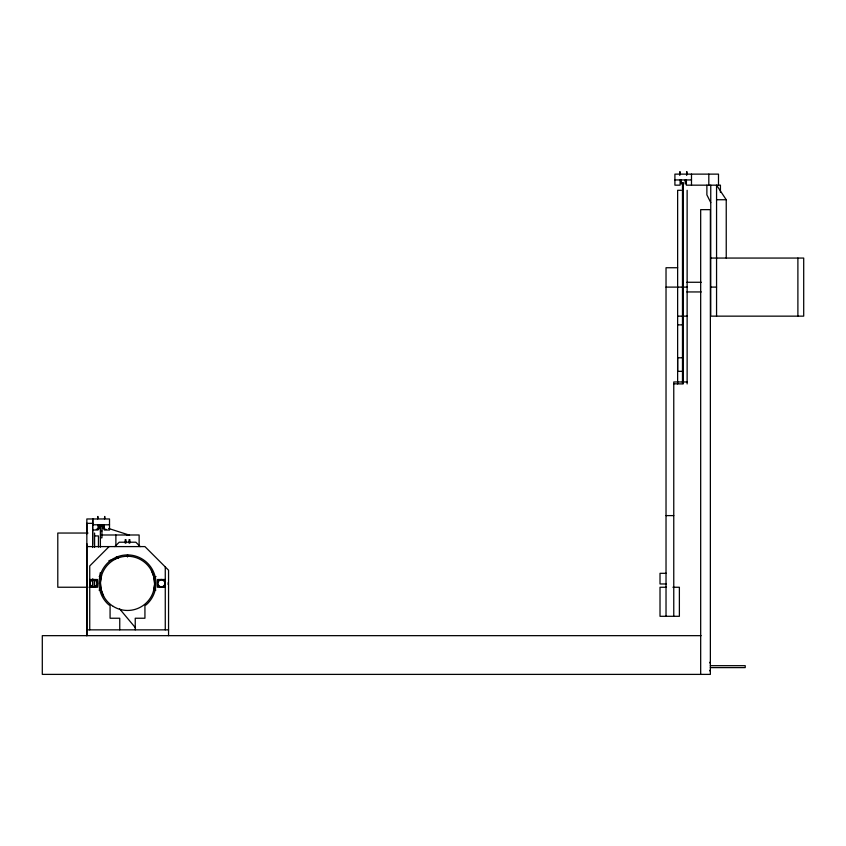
<?xml version="1.0" encoding="UTF-8"?>
<svg xmlns="http://www.w3.org/2000/svg" width="846" height="846" viewBox="0 0 846 846"><rect width="100%" height="100%" fill="white"/><g stroke="black" fill="none" stroke-linecap="round" stroke-linejoin="round"><path stroke-width="1.27" d="M86.842 543.682L86.842 635.663L86.842 523.346L92.648 523.346L92.648 544.528M92.648 587.251L92.648 579.51M168.555 635.663L168.555 570.215L144.93 546.59L86.842 546.59M710.312 662.217L710.206 663.222L710.365 661.815M101.562 575.555L100.42 582.534L101.139 589.577L103.646 596.197M153.486 591.164L154.617 584.184L153.718 576.644L156.034 576.644M109.102 546.59L89.739 565.953L89.739 629.858M114.823 546.59L119.201 542.212L135.846 542.212L140.225 546.59M108.891 560.729L118.599 557.62M99.172 576.644L101.383 576.634M153.655 590.085L155.876 590.074M674.907 179.934L691.489 179.934M681.316 190.287L677.635 190.287L677.635 383.925M716.562 199.741L726.238 199.741L726.238 258.062M710.756 258.062L803.7 258.062L803.7 316.15L710.756 316.15L710.756 185.168M677.635 267.738L666.024 267.738L666.024 616.3M686.889 282.268L701.249 282.268M666.024 287.111L687.132 287.111M710.756 287.101L716.562 287.101M686.889 291.944L701.249 291.944M677.635 316.15L687.132 316.15M677.635 324.864L682.479 324.864M682.479 357.784L677.614 357.784L677.614 371.341L682.479 371.341M682.479 381.958L673.765 381.958L673.765 616.3M683.251 381.958L687.132 381.958M673.765 383.798L682.479 383.925L682.479 182.535M666.024 515.605L673.765 515.605M92.648 524.784L109.515 524.784M96.328 529.236L98.02 529.236M104.312 529.236L106.004 529.236M92.648 530.008L98.02 530.008L98.02 524.784M100.388 530.981L101.943 530.981M88.016 533.043L57.792 533.043L57.792 587.24L88.016 587.24M100.388 534.989L139.125 534.989L139.125 546.484M94.583 535.941L98.453 535.941L98.453 547.076M100.388 537.823L101.943 537.823L101.943 525.303L100.388 525.303L100.388 547.182M666.31 573.313L660.017 573.313L660.017 583.962L666.31 583.962M89.739 579.51L97.491 579.51L97.491 587.251L89.739 587.251M165.266 579.51L157.515 579.51L157.515 587.251L165.266 587.251M666.468 587.251L660.017 587.251L660.017 616.3L679.38 616.3L679.38 587.251L672.93 587.251M99.014 590.085L101.33 590.085M86.842 629.858L168.555 629.858M701.112 635.663L42.3 635.663L42.3 674.389L710.365 674.389L710.365 209.649L700.678 209.649L700.678 674.389M710.365 665.675L745.22 665.675L745.22 667.61L710.365 667.61M98.792 525.324L103.709 526.899M108.626 528.475L129.512 535.18M116.399 556.763L118.112 558.476M119.624 608.877L135.508 627.859M726.238 199.741L716.562 185.168L716.562 316.15M710.756 202.596L706.875 194.844L706.875 185.168M151.402 570.521L153.909 577.141M710.333 671.322L710.196 670.064L710.312 671.068M797.894 258.062L797.894 316.15M720.432 192.423L720.432 185.168L686.402 185.168L686.402 179.934M718.497 185.168L718.497 174.128L674.907 174.128L674.907 185.168L680.11 185.168L680.11 179.934M708.811 174.128L708.811 185.168M691.489 174.128L691.489 185.168M687.132 190.287L687.132 383.925M686.836 174.995L686.836 171.611L686.55 174.995M685.186 179.934L685.186 184.005M683.251 182.535L683.251 383.925M682.722 315.896L682.722 322.929M682.722 359.677L682.722 369.353M681.316 179.934L681.316 184.005M679.962 174.995L679.962 171.611L679.676 174.995M165.266 566.915L165.266 629.858M135.244 629.858L135.244 618.236L144.93 618.236L144.93 605.577L146.432 604.636A28.468 28.468 0 0 0 148.018 563.648A28.468 28.468 0 0 0 106.987 563.648A28.468 28.468 0 0 0 108.574 604.636L110.075 605.577L110.075 618.236L119.751 618.236L119.751 629.858M129.85 543.079L129.85 539.695L129.068 539.695L129.068 543.079M127.524 554.574L127.524 556.996M125.969 543.079L125.969 539.695L125.197 539.695L125.197 543.079M115.881 534.989L115.881 545.934M104.745 518.714L104.745 516.451L104.46 518.714M104.312 524.784L104.312 530.008L109.515 530.008L109.515 518.968L86.842 518.968L86.842 533.921M103.106 524.784L103.106 528.845M99.225 524.784L99.225 528.845M97.872 518.714L97.872 516.451L97.586 518.714M94.583 533.043L94.583 547.309M94.583 579.838L94.583 587.24M92.933 518.968L92.933 524.784M92.648 518.968L92.648 547.521M92.648 578.897L92.648 587.399M165.002 581.9A3.87 3.87 0 0 1 164.981 584.861M164.462 585.739A3.87 3.87 0 0 1 157.821 584.819M157.842 581.847A3.87 3.87 0 0 1 161.946 579.521M162.918 579.796A3.87 3.87 0 0 1 163.786 580.303M87.297 585.749A6.779 6.779 0 0 1 87.455 580.568M96.539 580.8A3.87 3.87 0 0 1 97.301 584.597M96.856 585.506A3.87 3.87 0 0 1 90.162 585.072M89.962 582.122A3.87 3.87 0 0 1 91.918 579.891M92.87 579.563A3.87 3.87 0 0 1 93.885 579.489M168.153 582.693A6.779 6.779 0 0 1 168.1 584.47M126.488 535.021A9.687 9.687 0 0 1 128.518 535.021M100.388 572.7L100.388 577.987L100.388 572.7M113.258 606.413A27.114 27.114 0 0 0 154.617 584.184A27.114 27.114 0 0 0 114.686 559.481A27.114 27.114 0 0 0 113.258 606.413M159.651 586.394A3.49 3.49 0 0 0 164.875 583.38A3.49 3.49 0 0 0 159.651 580.356A3.49 3.49 0 0 0 159.651 586.394M91.876 586.394A3.49 3.49 0 0 0 97.1 583.38A3.49 3.49 0 0 0 91.876 580.356A3.49 3.49 0 0 0 91.876 586.394"/></g></svg>
